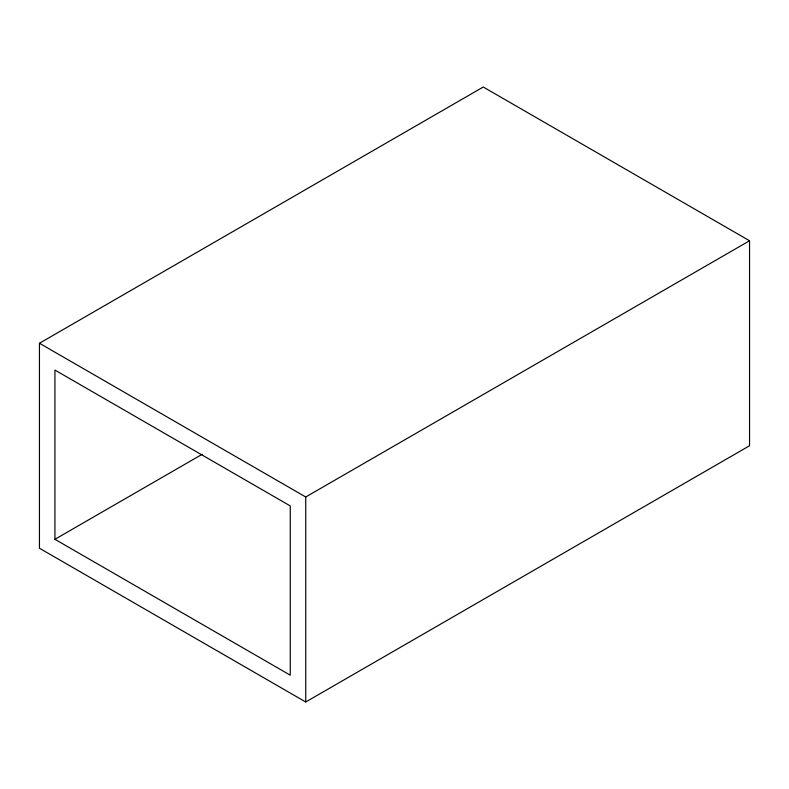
<?xml version="1.0" encoding="UTF-8"?>
<svg xmlns="http://www.w3.org/2000/svg" width="789" height="789" viewBox="0 0 789 789"><rect width="100%" height="100%" fill="white"/><g stroke="black" fill="none" stroke-linecap="round" stroke-linejoin="round"><path stroke-width="1.18" d="M39.45 343.254L483.262 87.017L749.55 240.763L749.55 445.746L305.738 701.983L39.45 548.237L39.45 343.254L305.738 496.991L749.55 240.763M54.924 539.301L290.263 675.177L290.263 505.927L54.924 370.061L54.924 539.301L202.231 454.267M305.738 496.991L305.738 701.983"/></g></svg>
